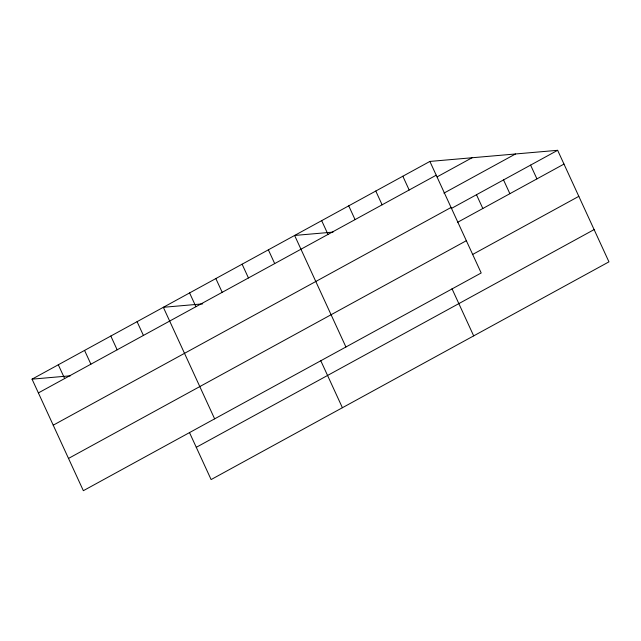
<?xml version="1.0" encoding="UTF-8"?>
<svg xmlns="http://www.w3.org/2000/svg" width="641" height="641" viewBox="0 0 641 641"><rect width="100%" height="100%" fill="white"/><g stroke="black" fill="none" stroke-linecap="round" stroke-linejoin="round"><path stroke-width="0.96" d="M429.887 161.428L481.191 272.97L83.354 490.694L32.05 379.151L429.887 161.428L557.646 150.306L608.95 261.849L211.113 479.572L189.432 432.435M38.388 392.917L436.225 175.193M437.138 176.86L472.048 157.758M443.925 193.141L515.484 153.976M53.227 425.183L451.064 207.46M451.176 208.573L557.646 150.306M457.514 222.347L563.984 164.08M68.515 458.427L466.352 240.704M472.353 254.613L578.823 196.346M196.274 447.314L594.111 229.59M333.04 232.106L294.62 235.447L345.924 346.997M202.684 303.874L163.335 307.295L214.639 418.845M32.05 379.151L70.462 375.802M530.596 165.114L536.926 178.887M503.538 179.921L509.875 193.694M476.487 194.728L482.825 208.493M402.836 176.227L409.166 190M452.001 288.738L473.683 335.876M375.778 191.034L382.116 204.808M348.728 205.841L355.066 219.615M321.678 220.648L328.008 234.414M320.716 360.587L342.398 407.724M268.363 249.822L274.701 263.595M242.106 264.188L248.444 277.962M215.849 278.563L222.187 292.328M189.592 292.929L195.93 306.702M137.078 321.67L143.416 335.443M110.821 336.036L117.159 349.81M84.564 350.411L90.902 364.176M58.307 364.777L64.645 378.551"/></g></svg>
